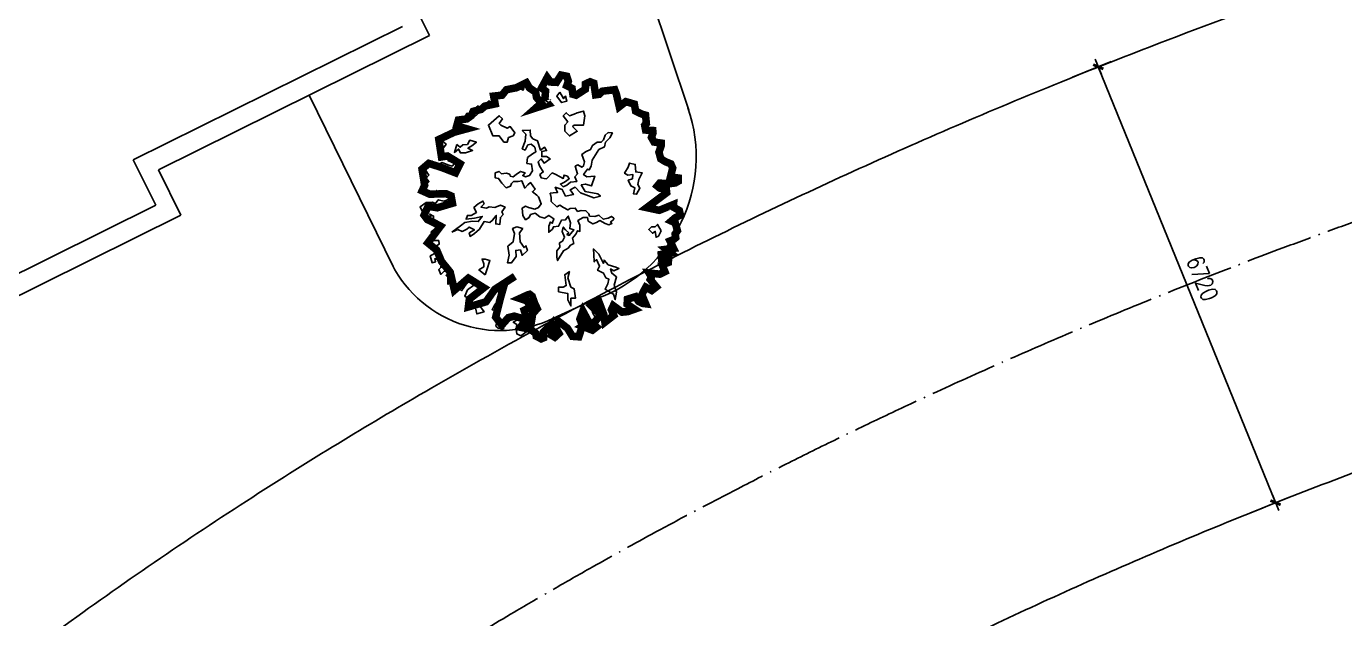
# Model space of a CAD drawing. Extents: x 1035948 to 1665131, y -158296 to 142149.
# Drawn here: x 1353383 to 1372207, y 53311 to 61771 of the extents above; entities that cross this region are included whole.
import ezdxf

# ---------------------------------------------------------------- set-up
doc = ezdxf.new("R2010")
doc.units = 0
doc.header["$LTSCALE"] = 200
doc.header["$MEASUREMENT"] = 0
doc.linetypes.add('ACAD_ISO04W100', pattern=[30.5, 24, -3, 0.5, -3])
doc.layers.get('0').update_dxf_attribs({"linetype": 'CONTINUOUS'})
doc.layers.get('DEFPOINTS').update_dxf_attribs({"linetype": 'CONTINUOUS'})
for name, color, linetype in [('DL', 21, 'CONTINUOUS'), ('LMLK', 123, 'CONTINUOUS'), ('WLL1', 7, 'CONTINUOUS'), ('ZXX', 6, 'ACAD_ISO04W100'), ('香樟', 7, 'CONTINUOUS')]:
    doc.layers.add(name, color=color, linetype=linetype)
doc.styles.add('DIM_FONT', font='SIMPLEX.shx', dxfattribs={"width": 0.8})
doc.dimstyles.new('DIMN80', dxfattribs={"dimscale": 0.8, "dimtxt": 300, "dimasz": 1, "dimexe": 250, "dimexo": 300, "dimgap": 150, "dimtad": 1, "dimdec": 0, "dimzin": 0, "dimdsep": 46, "dimtxsty": 'DIM_FONT', "dimblk": '_DIMX', "dimcen": 0.09, "dimclrt": 7, "dimadec": 0, "dimazin": 0, "dimtfac": 1, "dimtdec": 0, "dimtix": 1, "dimtmove": 2, "dimatfit": 3, "dimldrblk": '_DIMX', "dimfxl": 0, "dimtolj": 1, "dimtzin": 0, "dimarcsym": 0})

# ---------------------------------------------------------------- blocks, each defined once
blk = doc.blocks.new('W6')
at = {"color": 0, "linetype": 'ByBlock'}
for points in [[(11.09, 0.81), (11.72, 0.34), (12.03, 0.04), (12.33, 0.17), (12.59, -0.13), (12.24, -0.47), (11.86, -0.52), (11.6, -1.03), (11.25, -0.64), (10.83, -0.99), (10.7, -1.42), (11.6, -1.64), (11.39, -1.64), (11.81, -1.33), (12.19, -1.89), (12.03, -2.27), (11.56, -2.32), (11.17, -2.27), (10.95, -2.59), (10.74, -2.27), (10.39, -2.5), (10.53, -3.05), (11.09, -3.31), (11.21, -3.66), (11.56, -3.48), (11.51, -3.99), (11.3, -4.22), (10.86, -4.13), (10.48, -4.22), (10.05, -3.99), (9.84, -4.22), (9.79, -4.55), (9.32, -4.3), (8.9, -3.83), (8.25, -3.61), (7.69, -3.57), (7.22, -3.22), (7.43, -3.78), (8.16, -3.95), (7.9, -4.3), (8.16, -4.81), (8.46, -4.51), (9.06, -5.11), (9.41, -5.71), (9.97, -5.29), (10.18, -5.97), (9.75, -6.06), (9.32, -6.49), (9.53, -6.74), (9.06, -6.97), (8.81, -6.66), (8.55, -7.09), (7.95, -6.83), (7.52, -6.23), (6.96, -6.27), (6.87, -6.74), (7.34, -6.88), (8.04, -7.39), (7.73, -7.65), (7.99, -8.04), (7.9, -8.25), (7.34, -8.08), (7.3, -8.34), (7.43, -8.64), (7.13, -8.64), (6.78, -8.64), (6.62, -8.81), (6.32, -8.42), (6.23, -8.98), (6.53, -9.28), (6.06, -9.49), (5.89, -9.28), (5.33, -9.23), (5.06, -9.84), (5.37, -9.79), (5.45, -10.1), (4.81, -10.27), (4.64, -9.97), (4.17, -9.58), (3.96, -9.84), (3.73, -9.46), (3.4, -9.49), (3.4, -10.02), (3.87, -10.23), (3.61, -10.49), (3.22, -10.44), (2.96, -10.05), (2.58, -10.18), (2.28, -9.79), (1.8, -9.41), (2.06, -9.32), (1.72, -9.97), (1.12, -9.97), (0.94, -10.32), (1.24, -10.23), (1.46, -10.53), (1.33, -10.7), (0.26, -11.21), (-0.13, -10.65), (-0.17, -10.05), (-0.04, -9.79), (-0.39, -9.54), (-0.26, -9.02), (-0.42, -8.6), (-0.73, -8.34), (-0.95, -8.81), (-0.82, -9.32), (-1.25, -9.67), (-1.07, -9.93), (-0.9, -10.32), (-1.29, -11.21), (-1.72, -10.79), (-2.07, -10.4), (-2.37, -10.65), (-2.66, -10.4), (-3.17, -10.74), (-3.61, -10.61), (-3.96, -10.1), (-3.61, -9.63), (-3.82, -9.16), (-3.61, -8.64), (-3.48, -8.25), (-3.73, -8.04), (-4.03, -8.64), (-4.29, -8.37), (-4.43, -8.69), (-4.34, -9.23), (-4.94, -9.23), (-5.54, -8.81), (-5.89, -9.23), (-6.15, -8.85), (-6.31, -8.51), (-6.75, -8.34), (-6.62, -8.08), (-6.7, -7.52), (-6.75, -7.22), (-6.62, -7.09), (-6.87, -6.79), (-7.39, -7.44), (-7.22, -7.83), (-7.99, -7.6), (-7.99, -7.09), (-8.38, -6.88), (-8.25, -6.41), (-7.95, -6.27), (-8.34, -5.88), (-8.76, -6.18), (-8.81, -6.18), (-9.06, -5.85), (-8.72, -5.55), (-9.06, -5.03), (-9.32, -5.08), (-9.53, -4.81), (-9.28, -4.69), (-9.23, -4.13), (-10.06, -4.34), (-10.06, -3.92), (-10.06, -3.48), (-10.3, -3.39), (-10.57, -3.22), (-10.62, -3.01), (-10.74, -2.32), (-10.86, -2.24), (-10.78, -2.15), (-10.53, -1.68), (-11, -1.55), (-11.21, -1.38), (-10.74, -1.12), (-10.3, -0.47), (-9.88, -0.47), (-9.32, 0), (-9.02, -0.31), (-9.02, 0.39), (-9.32, 0.73), (-9.76, 0.13), (-9.92, 0.39), (-10.44, 0.39), (-10.62, 0), (-11.04, 0.08), (-11.21, 0.25), (-11.77, 0.6), (-11.39, 0.86), (-11.21, 1.5), (-11.95, 1.67), (-11.81, 2.36), (-11.25, 2.53), (-10.95, 2.44), (-10.78, 2.83), (-10.14, 2.92), (-10.06, 3.22), (-10.23, 3.48), (-10.62, 4.07), (-11.04, 4.21), (-11.3, 4.51), (-11.16, 4.86), (-10.78, 4.98), (-10.09, 5.02), (-10.14, 5.37), (-10.53, 5.76), (-10.3, 6.35), (-10.57, 6.79), (-10.18, 7.05), (-9.45, 6.96), (-8.97, 7.12), (-9.06, 7.65), (-9.5, 7.98), (-9.23, 8.42), (-8.59, 8.72), (-8.29, 9.19), (-8.38, 9.63), (-7.43, 9.71), (-7.39, 9.54), (-6.75, 9.66), (-6.75, 9.93), (-6.78, 10.26), (-6.66, 10.35), (-6.62, 10.35), (-6.15, 10.19), (-5.63, 10.49), (-5.68, 10.65), (-5.63, 11.08), (-5.36, 11.08), (-4.94, 10.87), (-4.17, 10.91), (-4.17, 11.05), (-3.96, 11.34), (-4, 11.56), (-3.87, 11.9), (-3.31, 12.15), (-2.49, 11.94), (-2.28, 12.42), (-2.49, 12.68), (-2.1, 12.68), (-1.93, 12.38), (-1.84, 11.59), (-1.98, 11), (-1.72, 10.78), (-1.46, 10.96), (-1.37, 11.56), (-1.03, 11.59), (-0.73, 11.05), (0.05, 10.01), (0.35, 9.75), (0.6, 10.91), (0.26, 11.26), (0, 11.73), (0.05, 12.24), (0.3, 12.2)], [(0.3, 12.2), (0.51, 12.71), (0.94, 12.93), (1.29, 12.68), (1.29, 12.38), (1.38, 12.03), (1.59, 12.03), (1.98, 12.42), (2.49, 12.59), (2.58, 12.38), (2.79, 12.38), (3.05, 12.54), (3.31, 12.2), (3.26, 11.86), (3.43, 11.9), (3.91, 12.2), (4.21, 12.24), (4.29, 11.86), (4.17, 11.43), (4.64, 11.68), (4.68, 11.05), (5.03, 11), (5.11, 11.43), (5.11, 11.77), (5.59, 11.73), (5.71, 11.82), (5.8, 11.43), (5.59, 11.08), (5.92, 11.08), (6.27, 11.43), (6.53, 11.08), (6.44, 10.73), (6.44, 10.4), (6.4, 9.96), (6.71, 10.05), (6.87, 10.4), (7.18, 10.05), (7.56, 10.35), (7.69, 10.65), (7.81, 10.4), (8.11, 10.4), (7.9, 10.01), (7.69, 9.63), (8.08, 9.32), (8.25, 9.66), (8.37, 9.37), (8.76, 9.54), (9.15, 9.63), (9.23, 9.24), (8.93, 8.89), (8.59, 8.72), (8.59, 8.33), (8.76, 7.86), (8.93, 8.21), (9.28, 7.86), (9.28, 8.38), (9.62, 8.51), (9.71, 8.77), (9.84, 8.29), (9.97, 7.98), (9.71, 7.73), (9.67, 7.47), (10, 7.6), (10.05, 7.17), (10.05, 6.91), (9.79, 6.74), (9.58, 6.53), (9.79, 6.27), (10.05, 6.53), (10.31, 6.7), (10.74, 6.4), (11.12, 6.02), (10.95, 5.88), (10.27, 5.79), (9.92, 5.41), (9.67, 5.02), (8.93, 5.28), (9.41, 4.6), (10.05, 4.72), (10.53, 5.02), (11.09, 4.77), (11.39, 5.11), (11.68, 4.72), (11.68, 4.34), (11.17, 4.42), (10.65, 4.34), (9.88, 3.83), (10.65, 3.56), (11.09, 3.74), (11.98, 3.39), (12.19, 3.44), (12.33, 2.92), (11.86, 2.67), (11.3, 2.58), (11.12, 2.11), (10.74, 1.67), (11.17, 1.41), (11.98, 1.63), (12.33, 1.25), (12.07, 0.81), (11.65, 1.02), (11.09, 0.81)]]:
    blk.add_lwpolyline(points, dxfattribs=at)
for points in [[(2.49, 11.09), (1.89, 10.75), (2.11, 10.53), (2.11, 10.19), (2.36, 9.93), (2.71, 10.27), (2.54, 10.53), (3.09, 10.61), (2.97, 10.83)], [(-1.81, 8.94), (-2.27, 9.03), (-2.87, 9.33), (-2.96, 8.73), (-3.65, 8.68), (-3.78, 8.16), (-3.39, 8.04), (-2.84, 7.7), (-2.66, 8), (-2.71, 8.47), (-2.32, 8.43), (-2.19, 8.04), (-1.67, 8.29), (-1.5, 8.64), (-0.94, 8.51), (-0.9, 8.81), (-1.46, 9.11)], [(-0.6, 0.91), (-0.21, 0.91), (0.26, 1.42), (0.13, 1.72), (0.34, 2.06), (0.56, 2.45), (0.43, 2.66), (0.39, 3.14), (0.69, 3.35), (0.6, 3.69), (0.64, 4.13), (0.91, 4.38), (1.12, 4.47), (1.16, 4.94), (1.03, 5.33), (1.42, 5.72), (1.33, 6.19), (1.16, 6.49), (1.33, 6.71), (1.46, 6.66), (1.67, 6.41), (1.81, 6.53), (1.94, 6.23), (1.81, 5.89), (1.55, 5.41), (1.72, 5.11), (1.85, 4.77), (1.59, 4.34), (1.25, 4.26), (1.25, 3.87), (1.55, 3.39), (1.98, 3.57), (2.54, 3.57), (2.49, 3.35), (2.79, 3.18), (3.18, 2.88), (3.66, 3.01), (3.82, 2.71), (4.08, 2.49), (4.34, 2.06), (5.24, 1.51), (4.94, 1.42), (4.34, 1.42), (4, 1.72), (3.61, 1.68), (3.44, 1.97), (3.09, 2.15), (2.54, 1.94), (2.15, 2.02), (2.41, 2.24), (2.67, 2.54), (2.84, 2.36), (2.92, 2.58), (2.41, 3.01), (2.28, 2.63), (1.76, 2.71), (1.12, 2.49), (1.46, 2.24), (1.51, 1.85), (2.06, 1.59), (2.11, 1.12), (2.33, 1.03), (2.62, 0.69), (2.06, 0.69), (1.67, 0.86), (1.81, 0.99), (1.37, 1.16), (1.07, 0.69), (1.33, 0.3), (1.21, -0.13), (0.86, -0.56), (0.99, -0.99), (1.25, -1.12), (1.46, -1.46), (1.07, -1.72), (0.39, -1.76), (0.22, -1.46), (0.34, -1.2), (0.48, -0.6), (0.34, -0.26), (0, 0), (-0.64, -0.26), (-0.81, -0.43), (-1.12, -0.82), (-1.37, -0.56), (-1.97, -0.99), (-1.76, -1.24), (-1.46, -1.54), (-2.15, -1.81), (-2.06, -2.15), (-2.06, -2.57), (-1.89, -2.75), (-1.63, -2.84), (-1.5, -3.26), (-1.93, -3.65), (-2.36, -3.95), (-2.41, -4.26), (-2.87, -4.26), (-3.01, -3.91), (-2.79, -3.69), (-2.84, -3.26), (-2.75, -2.92), (-2.57, -2.88), (-2.49, -2.62), (-2.71, -2.32), (-3.01, -1.93), (-2.87, -1.51), (-2.62, -1.72), (-2.49, -1.46), (-2.62, -1.08), (-3.05, -0.82), (-3.69, -0.9), (-3.74, -1.33), (-4.29, -1.29), (-4.64, -0.82), (-4.81, -0.51), (-5.24, -0.6), (-5.54, -0.94), (-5.45, -1.24), (-4.98, -1.51), (-5.11, -1.76), (-5.8, -1.51), (-6.44, -1.42), (-6.79, -1.76), (-6.83, -1.03), (-6.31, -0.99), (-6.01, -0.78), (-5.84, -0.34), (-4.98, -0.09), (-5.24, 0.3), (-4.94, 0.48), (-4.86, 0.04), (-4.38, 0.04), (-4.38, 0.48), (-4.17, 0.82), (-3.78, 0.26), (-4.17, 0), (-3.9, -0.3), (-3.52, -0.17), (-2.96, 0.18), (-2.71, -0.13), (-2.41, 0), (-2.36, 0.26), (-2.32, 0.48), (-2.87, 0.99), (-2.71, 1.33), (-2.36, 2.02), (-2.66, 2.11), (-2.57, 2.41), (-2.32, 2.58), (-2.02, 2.15), (-1.84, 1.76), (-1.59, 2.02), (-1.72, 2.36), (-2.02, 2.71), (-2.06, 3.27), (-2.49, 3.09), (-2.79, 3.35), (-3.48, 3.14), (-3.6, 3.39), (-3.39, 3.74), (-3.52, 3.91), (-3.9, 4), (-4.56, 3.74), (-4.81, 4.08), (-5.02, 4.56), (-5.41, 4.73), (-5.71, 5.16), (-5.71, 5.54), (-5.93, 5.76), (-6.35, 5.89), (-6.62, 6.19), (-6.57, 6.58), (-6.1, 6.32), (-5.71, 5.93), (-5.28, 5.84), (-5.02, 5.33), (-4.04, 4.69), (-3.48, 4.6), (-3.14, 4.43), (-3.22, 4.26), (-2.71, 3.91), (-2.49, 4.21), (-2.57, 4.94), (-1.67, 4.64), (-1.84, 4.08), (-1.76, 3.69), (-1.16, 4.04), (-0.94, 5.24), (-0.73, 5.46), (-0.56, 4.86), (-1.03, 3.61), (-1.54, 3.14), (-1.29, 2.66), (-0.86, 2.97), (-0.73, 2.24), (-1.33, 1.94), (-1.54, 1.29), (-1.07, 1.51), (-1.03, 1.08), (-0.99, 0.82)], [(7.52, 6.75), (6.75, 6.96), (6.41, 6.53), (6.02, 6.41), (6.19, 6.71), (5.97, 7.18), (5.84, 6.88), (5.63, 6.19), (5.2, 5.8), (5.5, 5.76), (4.64, 5.33), (4.17, 4.81), (4.69, 4.86), (5.37, 4.9), (5.15, 5.11), (5.76, 5.38), (6.14, 5.2), (6.41, 5.76), (6.83, 5.98), (6.96, 6.23), (7.39, 6.14), (7.9, 5.89), (8.08, 6.19), (8.34, 6.66), (8.85, 6.83), (8.17, 6.96)], [(-6.72, 2.16), (-6.29, 2.6), (-6.72, 3.32), (-7.15, 2.89), (-7.29, 3.03), (-7.29, 3.9), (-8.16, 4.03), (-8.59, 3.9), (-8.44, 3.32), (-8.3, 3.03), (-8.16, 2.6), (-8.44, 2.31), (-8.16, 2.02), (-7.58, 2.45), (-7.29, 2.16)], [(8.71, 2.74), (8.71, 3.17), (7.85, 3.03), (7.7, 2.74), (6.84, 2.45), (6.26, 2.6), (6.55, 2.16), (7.55, 2.31), (7.7, 2.02), (7.7, 1.59), (8.13, 1.59), (8.28, 2.45), (8.86, 2.45), (9.44, 2.74)], [(-10.35, 1.72), (-9.75, 2.06), (-9.97, 2.24), (-9.49, 2.36), (-9.37, 1.85), (-9.97, 1.42)], [(9.45, -0.69), (8.98, -0.82), (8.81, -1.08), (8.64, -0.73), (8.29, -1.16), (8.55, -1.38), (8.47, -1.81), (8.81, -2.02), (9.24, -1.46), (8.9, -1.38), (9.54, -0.99), (9.84, -1.59), (10.27, -1.03), (9.8, -0.26)], [(2.28, -1.72), (2.67, -2.02), (3.52, -1.97), (4.04, -1.59), (3.87, -1.42), (4.3, -1.29), (4.77, -1.76), (4.26, -1.93), (4.3, -2.36), (4.86, -2.32), (5.45, -2.75), (5.45, -3.14), (4.73, -2.96), (3.91, -3.09), (3.52, -2.62), (2.75, -2.49), (2.28, -2.66), (2.11, -2.27)], [(-6.29, -2.6), (-6.57, -2.45), (-7.15, -2.88), (-7, -3.17), (-7.29, -3.75), (-7.43, -3.89), (-7.87, -3.6), (-8.16, -3.89), (-7.29, -4.9), (-6.29, -4.47), (-6.29, -3.89), (-5.71, -3.46), (-5.71, -3.17), (-6.14, -3.03)], [(2.62, -8.29), (2.36, -7.73), (2.54, -7.31), (2.33, -6.88), (2.15, -6.66), (2.41, -6.19), (2.67, -6.66), (3.01, -6.58), (2.75, -6.19), (2.33, -5.71), (1.64, -5.29), (1.72, -4.77), (1.51, -4.51), (1.07, -4.17), (1.85, -4.21), (1.89, -3.83), (1.25, -3.78), (0.99, -3.53), (0.73, -3.65), (0.3, -3.35), (0.13, -3.78), (0.34, -4.29), (0.26, -4.81), (0.39, -5.07), (0.3, -5.59), (0, -5.29), (-0.26, -5.41), (0, -5.84), (0.34, -6.23), (0.78, -6.01), (1.07, -6.49), (1.07, -6.83), (1.42, -6.96), (1.33, -6.19), (1.16, -5.46), (1.64, -5.84), (1.59, -6.36), (1.72, -7.09), (2.02, -7.48)], [(6.55, -5.19), (6.11, -5.04), (5.25, -4.76), (5.11, -5.19), (5.11, -5.48), (5.54, -5.33), (5.83, -5.33), (6.11, -5.77)], [(-5.5, -7.82), (-5.24, -7.52), (-5.45, -7.26), (-5.5, -6.83), (-5.89, -6.62), (-5.71, -6.01), (-5.37, -6.44), (-5.15, -6.79), (-4.94, -6.36), (-4.72, -7.01), (-4.72, -7.48), (-5.07, -7.65), (-4.77, -8.04)]]:
    blk.add_lwpolyline(points, close=True, dxfattribs=at)
blk = doc.blocks.new('ZW01')
at = {"layer": '香樟', "color": 3, "const_width": 115, "elevation": 48501}
blk.add_lwpolyline([(-321, 1541), (-239, 1614), (-313, 1702), (-326, 1782), (-421, 1846), (-459, 1913), (-467, 1926), (-623, 1848), (-771, 1819), (-839, 1735), (-966, 1721), (-944, 1602), (-1100, 1569), (-1157, 1518), (-1278, 1489), (-1310, 1420), (-1376, 1373), (-1505, 1356), (-1530, 1267), (-1376, 1222), (-1571, 1169), (-1803, 1059), (-1762, 793), (-1672, 807), (-1479, 689), (-1548, 550), (-1757, 631), (-1957, 694), (-2059, 607), (-2019, 360), (-2057, 276), (-1941, 224), (-1693, 232), (-1615, 198), (-1595, 86), (-1827, 17), (-1966, 40), (-2028, -95), (-1976, -164), (-1884, -207), (-1777, -264), (-1970, -519), (-1835, -629), (-1762, -802), (-1629, -966), (-1565, -1241), (-1352, -1057), (-1116, -1204), (-1337, -1377), (-1352, -1496), (-1083, -1418), (-949, -1227), (-642, -1029), (-797, -1129), (-871, -1391), (-935, -1652), (-842, -1773), (-742, -1660), (-651, -1637), (-473, -1689), (-558, -1807), (-409, -1837), (-501, -1547), (-402, -1498), (-459, -1403), (-566, -1367), (-450, -1314), (-416, -1304), (-378, -1334), (-345, -1431), (-302, -1524), (-370, -1594), (-409, -1837), (-409, -1837), (-323, -1899), (-317, -1943), (-241, -1983), (-207, -1969), (-208, -1883), (-98, -1770), (-90, -1924), (-33, -1958), (30, -1900), (-29, -1792), (24, -1716), (160, -1822), (235, -1945), (333, -1952), (388, -1780), (349, -1681), (395, -1559), (483, -1723), (384, -1790), (540, -1851), (603, -1802), (548, -1752), (670, -1620), (519, -1475), (632, -1397), (716, -1617), (731, -1730), (866, -1625), (830, -1540), (859, -1477), (993, -1576), (1078, -1568), (1183, -1531), (1070, -1455), (1075, -1378), (1199, -1340), (1244, -1411), (1306, -1442), (1352, -1448), (1294, -1310), (1316, -1265), (1355, -1195), (1445, -1245), (1515, -1191), (1423, -1078), (1441, -1040), (1404, -979), (1568, -996), (1646, -958), (1646, -958), (1604, -854), (1698, -818), (1702, -767), (1595, -757), (1591, -695), (1732, -672), (1666, -617), (1778, -603), (1724, -490), (1774, -470), (1811, -440), (1802, -383), (1837, -334), (1804, -213), (1745, -186), (1802, -137), (1883, -93), (1866, -25), (1779, 25), (1780, 68), (1560, -22), (1369, 19), (1673, 247), (1667, 302), (1568, 317), (1530, 348), (1567, 393), (1707, 384), (1802, 395), (1852, 423), (1852, 471), (1731, 487), (1765, 623), (1737, 687), (1656, 719), (1583, 764), (1555, 866), (1589, 961), (1589, 1004), (1481, 1020), (1441, 1091), (1465, 1159), (1461, 1196), (1352, 1203), (1338, 1276), (1363, 1302), (1351, 1430), (1293, 1447), (1199, 1493), (1180, 1599), (1050, 1637), (950, 1559), (907, 1747), (880, 1819), (880, 1819), (693, 1796), (646, 1749), (589, 1741), (562, 1918), (505, 1940), (435, 1906), (433, 1827), (291, 1735), (242, 1749), (229, 1840), (149, 1881), (173, 1948), (149, 2024), (62, 2042), (-9, 1931), (-99, 1936), (-149, 2005), (-235, 1846), (-175, 1799), (-185, 1662), (-133, 1602)], close=True, dxfattribs=at)
at = {"layer": '香樟', "color": 51, "xscale": 164.9574594396461, "yscale": 164.9574594396461, "zscale": 164.9574594396461, "rotation": 270}
blk.add_blockref('W6', (-239, 76, 48501), dxfattribs=at)
blk = doc.blocks.new('_DIMX')
blk.add_line((-150, 0), (150, 0))
at = {"const_width": 50}
blk.add_lwpolyline([(-70, -70), (70, 70)], dxfattribs=at)
blk = doc.blocks.new('*D555')
at = {"layer": 'DEFPOINTS', "color": 0}
for p in [(1368100, 60954), (1371220, 54968), (1370631, 54729)]:
    blk.add_point(p, dxfattribs=at)
at = {"layer": 'WLL1', "color": 0, "lineweight": -2}
for p, q in [((1368322, 61044), (1368874, 61269)), ((1368689, 61193), (1371220, 54969)), ((1370853, 54819), (1371405, 55044))]:
    blk.add_line(p, q, dxfattribs=at)
at = {"layer": 'WLL1', "color": 0, "lineweight": -2, "xscale": 0.8, "yscale": 0.8, "zscale": 0.8}
for p, rotation in [((1368689, 61194), 112.1252906789072), ((1371220, 54968), 292.1252906789072)]:
    blk.add_blockref('_DIMX', p, dxfattribs=dict(at, rotation=rotation))
at = {"layer": 'WLL1', "color": 7, "insert": (1370177, 58171), "char_height": 240, "attachment_point": 5, "rotation": 292.1253, "style": 'DIM_FONT'}
blk.add_mtext('\\A1;6720', dxfattribs=at)

msp = doc.modelspace()

# ---------------------------------------------------------------- linework, layer by layer
for points, knots in [([(1345191.57688, 44954.16871), (1345232.28457, 45006.3661), (1345273.20979, 45058.52391), (1345590.75828, 45460.78437), (1345876.95921, 45809.11127), (1346404.70574, 46426.96365), (1346642.56326, 46697.27845), (1347208.03675, 47321.4834), (1347539.95714, 47674.35349), (1348201.28401, 48352.10522), (1348529.45093, 48677.31226), (1349146.29039, 49268.80055), (1349432.39148, 49535.84357), (1350015.99626, 50066.28426), (1350313.49695, 50329.68087), (1350996.53723, 50918.96068), (1351385.26445, 51243.74004), (1352115.9908, 51835.25017), (1352455.4926, 52102.94253), (1353146.12831, 52633.50383), (1353497.25937, 52896.37229), (1354297.23157, 53480.10734), (1354749.13998, 53799.5973), (1355669.69496, 54430.30522), (1356138.34861, 54741.5265), (1357014.23788, 55305.38567), (1357419.08071, 55559.32814), (1358239.59968, 56060.84402), (1358655.27051, 56308.41503), (1359601.80986, 56857.76494), (1360135.59124, 57157.6889), (1361218.48805, 57746.73101), (1361767.6104, 58035.85199), (1362791.00538, 58557.3299), (1363263.14878, 58791.3526), (1364217.07412, 59251.19667), (1364698.85164, 59477.01711), (1366157.80999, 60141.80057), (1367148.61644, 60568.07542), (1368830.57141, 61250.41661), (1369512.9794, 61516.3191), (1370890.67635, 62031.49763), (1371585.95981, 62280.77415), (1372987.96921, 62762.19294), (1373694.68645, 62994.33394), (1375118.10145, 63441.00821), (1375834.78797, 63655.53841), (1377406.07997, 64103.44509), (1378262.33542, 64333.28605), (1379817.6713, 64725.23353), (1380515.11156, 64891.84199), (1381899.19195, 65204.4664), (1382585.71818, 65350.85581), (1383273.9089, 65488.95214)], [0.58124204702, 0.58124204702, 0.58124204702, 0.58124204702, 0.58673626876, 0.58673626876, 0.62364828014, 0.62364828014, 0.65259600189, 0.65259600189, 0.69083029568, 0.69083029568, 0.72657735452, 0.72657735452, 0.75634514889, 0.75634514889, 0.78611294327, 0.78611294327, 0.82343382226, 0.82343382226, 0.85477066045, 0.85477066045, 0.88610749863, 0.88610749863, 0.9250346079, 0.9250346079, 0.96396171717, 0.96396171717, 0.99656350244, 0.99656350244, 1.02916528771, 1.02916528771, 1.06988548395, 1.06988548395, 1.11060568018, 1.11060568018, 1.14479067796, 1.14479067796, 1.17897567574, 1.17897567574, 1.2473456713, 1.2473456713, 1.29320663265, 1.29320663265, 1.33906759401, 1.33906759401, 1.38492855536, 1.38492855536, 1.43078951672, 1.43078951672, 1.48488362335, 1.48488362335, 1.52851504439, 1.52851504439, 1.57117558727, 1.57117558727, 1.57117558727, 1.57117558727]), ([(1349386.06264, 39291.84993), (1349502.08081, 39466.44277), (1349621.94408, 39641.65577), (1349885.46301, 40015.974), (1350030.17506, 40215.21038), (1350284.87441, 40555.23542), (1350392.35276, 40695.74078), (1350612.16108, 40977.18102), (1350724.4899, 41118.11335), (1350953.97884, 41400.29792), (1351071.14232, 41541.55403), (1351310.28428, 41824.28651), (1351432.26234, 41965.76346), (1351805.38936, 42390.38574), (1352063.73441, 42673.71868), (1352528.31088, 43164.97333), (1352730.19091, 43372.96501), (1353059.73674, 43703.83787), (1353184.12739, 43826.86978), (1353436.43327, 44072.71539), (1353564.344, 44195.52502), (1353866.9365, 44481.81268), (1354042.97697, 44645.18065), (1354343.96127, 44919.17484), (1354467.25713, 45029.97222), (1354716.65633, 45251.21943), (1354842.76161, 45361.67119), (1355184.25387, 45656.98957), (1355402.17611, 45841.50788), (1355845.72531, 46209.24721), (1356071.35431, 46392.47148), (1356574.43973, 46792.63676), (1356853.48555, 47009.25451), (1357361.42677, 47394.09515), (1357588.31787, 47562.78014), (1358048.46221, 47898.48462), (1358281.71788, 48065.50638), (1358798.11712, 48428.41956), (1359082.50494, 48623.93811), (1359659.79287, 49012.20273), (1359952.69013, 49204.94512), (1360546.73246, 49587.41637), (1360847.88375, 49777.14855), (1361458.17602, 50153.37344), (1361767.31782, 50339.86822), (1362462.57785, 50750.2825), (1362850.58178, 50973.34744), (1363637.63083, 51413.96222), (1364036.66517, 51631.50532), (1364845.25213, 52060.71297), (1365254.80104, 52272.37389), (1366083.88266, 52689.47115), (1366503.41648, 52894.90621), (1367351.92243, 53299.2226), (1367780.89868, 53498.10438), (1368647.73372, 53889.00164), (1369085.5981, 54081.01875), (1369969.64397, 54457.89033), (1370415.83128, 54642.74712), (1371315.94852, 55005.01772), (1371769.88341, 55182.43406), (1372684.91292, 55529.55927), (1373146.01137, 55699.27036), (1374074.77603, 56030.73604), (1374542.44332, 56192.49287), (1375483.75162, 56507.81639), (1375957.38858, 56661.38279), (1377049.47248, 57003.8375), (1377669.72029, 57189.90087), (1378917.8437, 57547.53976), (1379545.72467, 57719.11425), (1380807.76815, 58047.37869), (1381441.93632, 58204.06944), (1382715.19621, 58502.21177), (1383354.2925, 58643.66573), (1384194.01263, 58818.82097), (1384393.03016, 58859.54969), (1384592.19851, 58899.52607)], [6.7968349844, 6.7968349844, 6.7968349844, 6.7968349844, 6.8201822154, 6.8201822154, 6.8465619142, 6.8465619142, 6.8650815325, 6.8650815325, 6.8836011507, 6.8836011507, 6.9021207689, 6.9021207689, 6.9206403872, 6.9206403872, 6.9576796236, 6.9576796236, 6.9848928071, 6.9848928071, 7.0010181455, 7.0010181455, 7.0171434839, 7.0171434839, 7.0386520253, 7.0386520253, 7.0532873527, 7.0532873527, 7.0679226802, 7.0679226802, 7.0924865927, 7.0924865927, 7.1170505052, 7.1170505052, 7.146352204, 7.146352204, 7.1694013604, 7.1694013604, 7.1924505167, 7.1924505167, 7.219755938, 7.219755938, 7.2470613592, 7.2470613592, 7.2743667805, 7.2743667805, 7.3016722018, 7.3016722018, 7.3350175099, 7.3350175099, 7.3683628181, 7.3683628181, 7.4017081262, 7.4017081262, 7.4350534343, 7.4350534343, 7.4683987425, 7.4683987425, 7.5017440506, 7.5017440506, 7.5350893588, 7.5350893588, 7.5684346669, 7.5684346669, 7.6017799751, 7.6017799751, 7.6351252832, 7.6351252832, 7.6684705913, 7.6684705913, 7.7115779688, 7.7115779688, 7.7546853463, 7.7546853463, 7.7977927237, 7.7977927237, 7.8409001012, 7.8409001012, 7.8542751994, 7.8542751994, 7.8542751994, 7.8542751994])]:
    msp.add_open_spline(points, degree=3, knots=knots)
at = {"layer": 'DL'}
for p, q in [((1362150.83967, 62640.12408, 0), (1362841.05934, 60576.03598, 0)), ((1357418.60228, 60788.63349, 0), (1358620.11584, 58340.21486)), ((1360908.52531, 57602.95286), (1361515.70633, 57877.40144))]:
    msp.add_line(p, q, dxfattribs=at)
for centre, radius, start, end in [((1404549.46542, -52752.72282, 0), 140336.10675, 81.4357366178, 129.6823813511), ((1360790.76303, 59908.20636), 2156.31895, 289.645211791, 18.93765654), ((1360146.37178, 59157.44398), 1731.27717, 204.110496993, 296.118313008)]:
    msp.add_arc(centre, radius, start, end, dxfattribs=at)
at = {"layer": 'LMLK'}
for p, q in [((1359138.84613, 61641.37091, 0), (1356740.52214, 66479.55673)), ((1358752.89894, 61771.49687, 0), (1354910.14066, 59866.61358, 0)), ((1359138.84613, 61641.37091, 0), (1355268.29747, 59722.71172, 0)), ((1355232.34635, 59216.62175, 0), (1354910.14066, 59866.61358, 0)), ((1355590.50316, 59072.71989, 0), (1355268.29747, 59722.71172, 0)), ((1355232.34635, 59216.62175, 0), (1351834.86475, 57532.46535)), ((1355590.50316, 59072.71989, 0), (1351676.9484, 57132.74226))]:
    msp.add_line(p, q, dxfattribs=at)
at = {"layer": 'ZXX', "ltscale": 0.2}
msp.add_open_spline([(1347841.099, 42887.85979), (1347983.41402, 43070.34305), (1348128.97645, 43252.66378), (1348385.52846, 43566.6578), (1348494.98004, 43698.43034), (1348828.37829, 44093.33503), (1349057.3782, 44356.06531), (1349591.17174, 44949.58905), (1349899.96789, 45279.9581), (1350335.91877, 45729.07474), (1350454.0411, 45849.12664), (1350693.05725, 46088.79864), (1350813.94882, 46208.41659), (1351180.73481, 46566.56164), (1351430.74168, 46804.38051), (1351836.45379, 47180.46403), (1351988.6394, 47319.43275), (1352336.98503, 47632.81159), (1352534.23307, 47806.98277), (1352881.05872, 48107.6134), (1353029.29525, 48234.38899), (1353328.84451, 48487.16315), (1353480.15469, 48613.15968), (1353887.38208, 48947.79896), (1354145.98413, 49155.71233), (1354626.72734, 49533.91923), (1354847.58578, 49704.59382), (1355389.80732, 50116.21932), (1355714.02627, 50356.24017), (1356373.41603, 50832.325), (1356708.59741, 51068.39699), (1357574.83338, 51663.59139), (1358113.24644, 52019.78266), (1359214.14665, 52721.07149), (1359776.62088, 53066.16053), (1360716.51163, 53621.51038), (1361087.17716, 53835.34055), (1361762.99889, 54215.95859), (1362066.56288, 54383.6636), (1362758.04877, 54758.37052), (1363147.58473, 54964.38312), (1363994.4811, 55401.46421), (1364453.20625, 55631.61969), (1365381.09776, 56084.11171), (1365850.27233, 56306.45111), (1366648.37939, 56673.90008), (1366974.68467, 56821.17347), (1367631.70319, 57111.82718), (1367962.41225, 57255.20609), (1368637.53945, 57542.01383), (1368982.07912, 57685.32674), (1369657.39859, 57960.30662), (1369987.98055, 58092.19844), (1370652.73149, 58352.00773), (1370986.90316, 58479.92617), (1371727.61075, 58757.55916), (1372134.92987, 58906.36138), (1372954.15368, 59197.94177), (1373366.05874, 59340.71959), (1374194.12497, 59620.12822), (1374610.28303, 59756.75864), (1375513.74079, 60045.21924), (1376001.71963, 60195.95931), (1376982.37676, 60488.81155), (1377475.04909, 60630.92189), (1378464.53292, 60906.34378), (1378961.34565, 61039.65672), (1379925.79505, 61288.86652), (1380393.20808, 61405.33199), (1381330.69178, 61630.32902), (1381800.75742, 61738.85942), (1382743.07397, 61947.87328), (1383215.32723, 62048.35791), (1383770.58779, 62161.51005), (1383852.76558, 62178.12833), (1383934.9679, 62194.62352)], degree=3, knots=[0.58124204702, 0.58124204702, 0.58124204702, 0.58124204702, 0.60258732806, 0.60258732806, 0.61804589231, 0.61804589231, 0.6489630208, 0.6489630208, 0.68808362075, 0.68808362075, 0.70238937698, 0.70238937698, 0.71669513321, 0.71669513321, 0.74530664567, 0.74530664567, 0.76214742067, 0.76214742067, 0.78339205594, 0.78339205594, 0.79896299185, 0.79896299185, 0.81453392776, 0.81453392776, 0.84045423676, 0.84045423676, 0.86196598408, 0.86196598408, 0.89260981339, 0.89260981339, 0.9232536427, 0.9232536427, 0.97057028485, 0.97057028485, 1.017886927, 1.017886927, 1.04806975996, 1.04806975996, 1.07226577959, 1.07226577959, 1.10268979652, 1.10268979652, 1.13771130939, 1.13771130939, 1.17273282227, 1.17273282227, 1.19666801674, 1.19666801674, 1.22060321122, 1.22060321122, 1.24522314189, 1.24522314189, 1.26856738747, 1.26856738747, 1.29191163305, 1.29191163305, 1.32004971701, 1.32004971701, 1.34818780098, 1.34818780098, 1.37632588494, 1.37632588494, 1.40898991409, 1.40898991409, 1.44165394324, 1.44165394324, 1.47431797239, 1.47431797239, 1.50483735161, 1.50483735161, 1.53535673083, 1.53535673083, 1.56587611006, 1.56587611006, 1.57117558727, 1.57117558727, 1.57117558727, 1.57117558727], dxfattribs=at)

# ---------------------------------------------------------------- block references
at = {"layer": '香樟', "ltscale": 20, "xscale": 0.9359999999869615, "yscale": 0.9360000000015134, "zscale": 0.9359999999999999}
msp.add_blockref('ZW01', (1360959.84734, 59164.18652, -72453.09195), dxfattribs=at)

# ---------------------------------------------------------------- dimensions: what is measured, and where the dimension line sits
at = {"layer": 'WLL1'}
dim = msp.add_aligned_dim(p1=(1368099.84388, 60953.94797), p2=(1370630.81908, 54728.79193), distance=636.18233, dimstyle='DIMN80', dxfattribs=at)
dim.commit()
dim.dimension.update_dxf_attribs({"geometry": '*D555', "text_midpoint": (1370176.99391, 58171.36931)})

doc.saveas('drawing.dxf')
